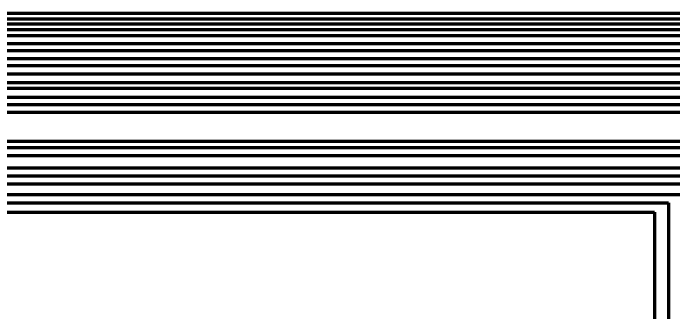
# Model space of a CAD drawing. Header units: millimetres. Extents: x 1 to 135, y 2 to 75.
# Drawn here: x 90.62 to 119.93, y 51.46 to 64.73 of the extents above; entities that cross this region are included whole.
import ezdxf

# ---------------------------------------------------------------- set-up
doc = ezdxf.new("R2010")
doc.units = ezdxf.units.MM
doc.layers.add('IO DATA', color=150, linetype='Continuous')

msp = doc.modelspace()

# ---------------------------------------------------------------- linework, layer by layer
at = {"layer": 'IO DATA', "lineweight": 211}
for p, q in [((43.605, 64.727), (134.922, 64.727)), ((43.919, 64.476), (134.237, 64.476)), ((44.246, 64.251), (133.697, 64.251)), ((44.547, 64.013), (133.143, 64.013)), ((44.887, 63.736), (132.559, 63.736)), ((45.294, 63.379), (132.16, 63.379)), ((45.608, 63.075), (131.596, 63.075)), ((45.972, 62.718), (131.082, 62.718)), ((46.352, 62.414), (129.057, 62.414)), ((46.77, 62.044), (128.55, 62.044)), ((47.252, 61.66), (127.952, 61.66)), ((47.682, 61.409), (127.5, 61.409)), ((48.139, 61.013), (127.04, 61.013)), ((48.777, 60.682), (126.64, 60.682)), ((49.091, 60.338), (126.281, 60.338)), ((49.992, 59.054), (124.791, 59.054)), ((50.243, 58.776), (124.374, 58.776)), ((50.449, 58.432), (123.91, 58.432)), ((59.378, 57.876), (123.55, 57.876)), ((59.629, 57.519), (122.828, 57.519)), ((59.835, 57.175), (121.347, 57.175)), ((69.027, 56.699), (120.471, 56.699)), ((69.279, 56.329), (119.7, 56.329)), ((119.7, 56.329), (119.7, 7.291)), ((69.485, 55.919), (119.079, 55.919)), ((119.079, 55.919), (119.079, 7.448))]:
    msp.add_line(p, q, dxfattribs=at)

doc.saveas('drawing.dxf')
